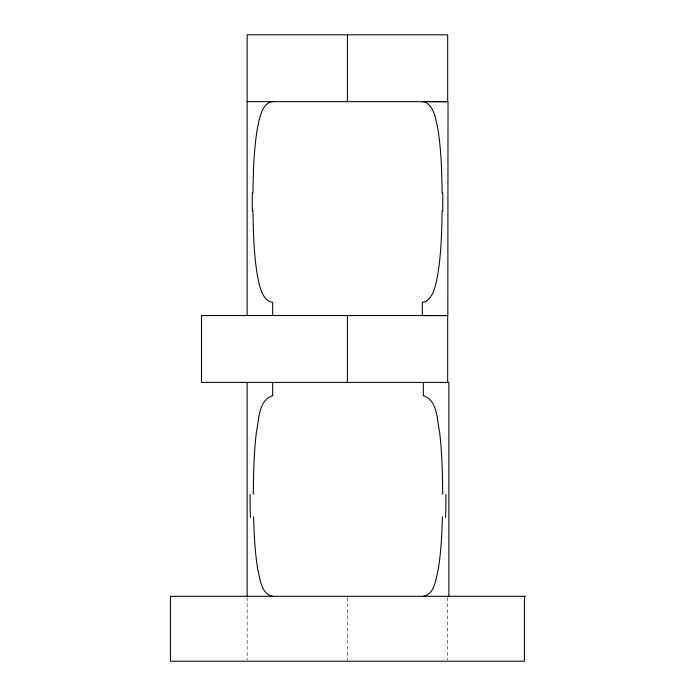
<?xml version="1.0" encoding="UTF-8"?>
<svg xmlns="http://www.w3.org/2000/svg" width="696" height="696" viewBox="0 0 696 696"><rect width="100%" height="100%" fill="white"/><g stroke="black" fill="none" stroke-linecap="round" stroke-linejoin="round"><path stroke-width="0.52" stroke-dasharray="3.48 2.61" d="M447.676 597.377L447.676 660.121M347.408 597.307L347.408 660.182M247.15 597.377L247.15 660.121"/><path stroke-width="1.04" d="M253.335 494.299C253.44 473.584 253.979 452.826 256.38 432.233C259.112 419.923 258.207 400.13 272.675 395.763L272.675 382.391M252.926 192.949C253.327 171.016 253.84 148.944 257.572 127.281C259.625 118.537 260.904 107.654 269.135 102.434A18.844 12.337 76.6 0 1 271.745 101.686L272.675 101.642M442.143 210.897C441.716 232.829 441.194 254.893 437.436 276.556C435.383 285.299 434.095 296.183 425.856 301.394M442.404 516.815C441.856 534.615 441.09 552.493 438.106 570.076C435.766 579.377 434.765 594.106 423.325 596.298M247.15 101.642L447.676 101.642L447.676 34.8L247.15 34.8L247.15 315.549M525.576 596.298L170.424 596.298L170.424 661.2L524.401 661.2L524.401 596.298M272.675 596.298C261.235 594.106 260.234 579.377 257.894 570.076C254.91 552.493 254.144 534.615 253.596 516.815M442.151 192.966C441.769 171.033 441.281 148.961 437.566 127.298C435.522 118.555 434.252 107.671 426.022 102.434A18.844 12.337 -76.5 0 0 423.412 101.694L422.481 101.642L448.015 101.668L447.832 315.566L422.307 315.549L422.315 302.177L423.246 302.134A18.844 12.345 76.1 0 0 425.856 301.403M252.926 210.879C253.327 232.812 253.84 254.875 257.572 276.538C259.625 285.282 260.904 296.165 269.135 301.394A18.844 12.345 -76.1 0 0 271.745 302.125L272.675 302.177L272.675 315.549M442.665 494.299C442.56 473.584 442.021 452.826 439.62 432.233C436.888 419.923 437.793 400.13 423.325 395.763L423.325 382.391M448.85 596.298L448.85 382.391L201.509 382.391L201.509 315.549L447.676 315.549L447.676 382.391M347.408 34.8L347.408 101.642M347.408 315.549L347.408 382.391M247.15 382.391L247.15 596.298M445.91 494.238A288.414 104.661 90 0 1 445.64 517.476M250.36 517.476A288.414 104.661 -90 0 1 250.09 494.238M252.344 210.931A282.759 93.255 -90 0 1 252.352 192.888M442.734 192.905A282.759 93.255 -90 0 1 442.717 210.949"/></g></svg>
